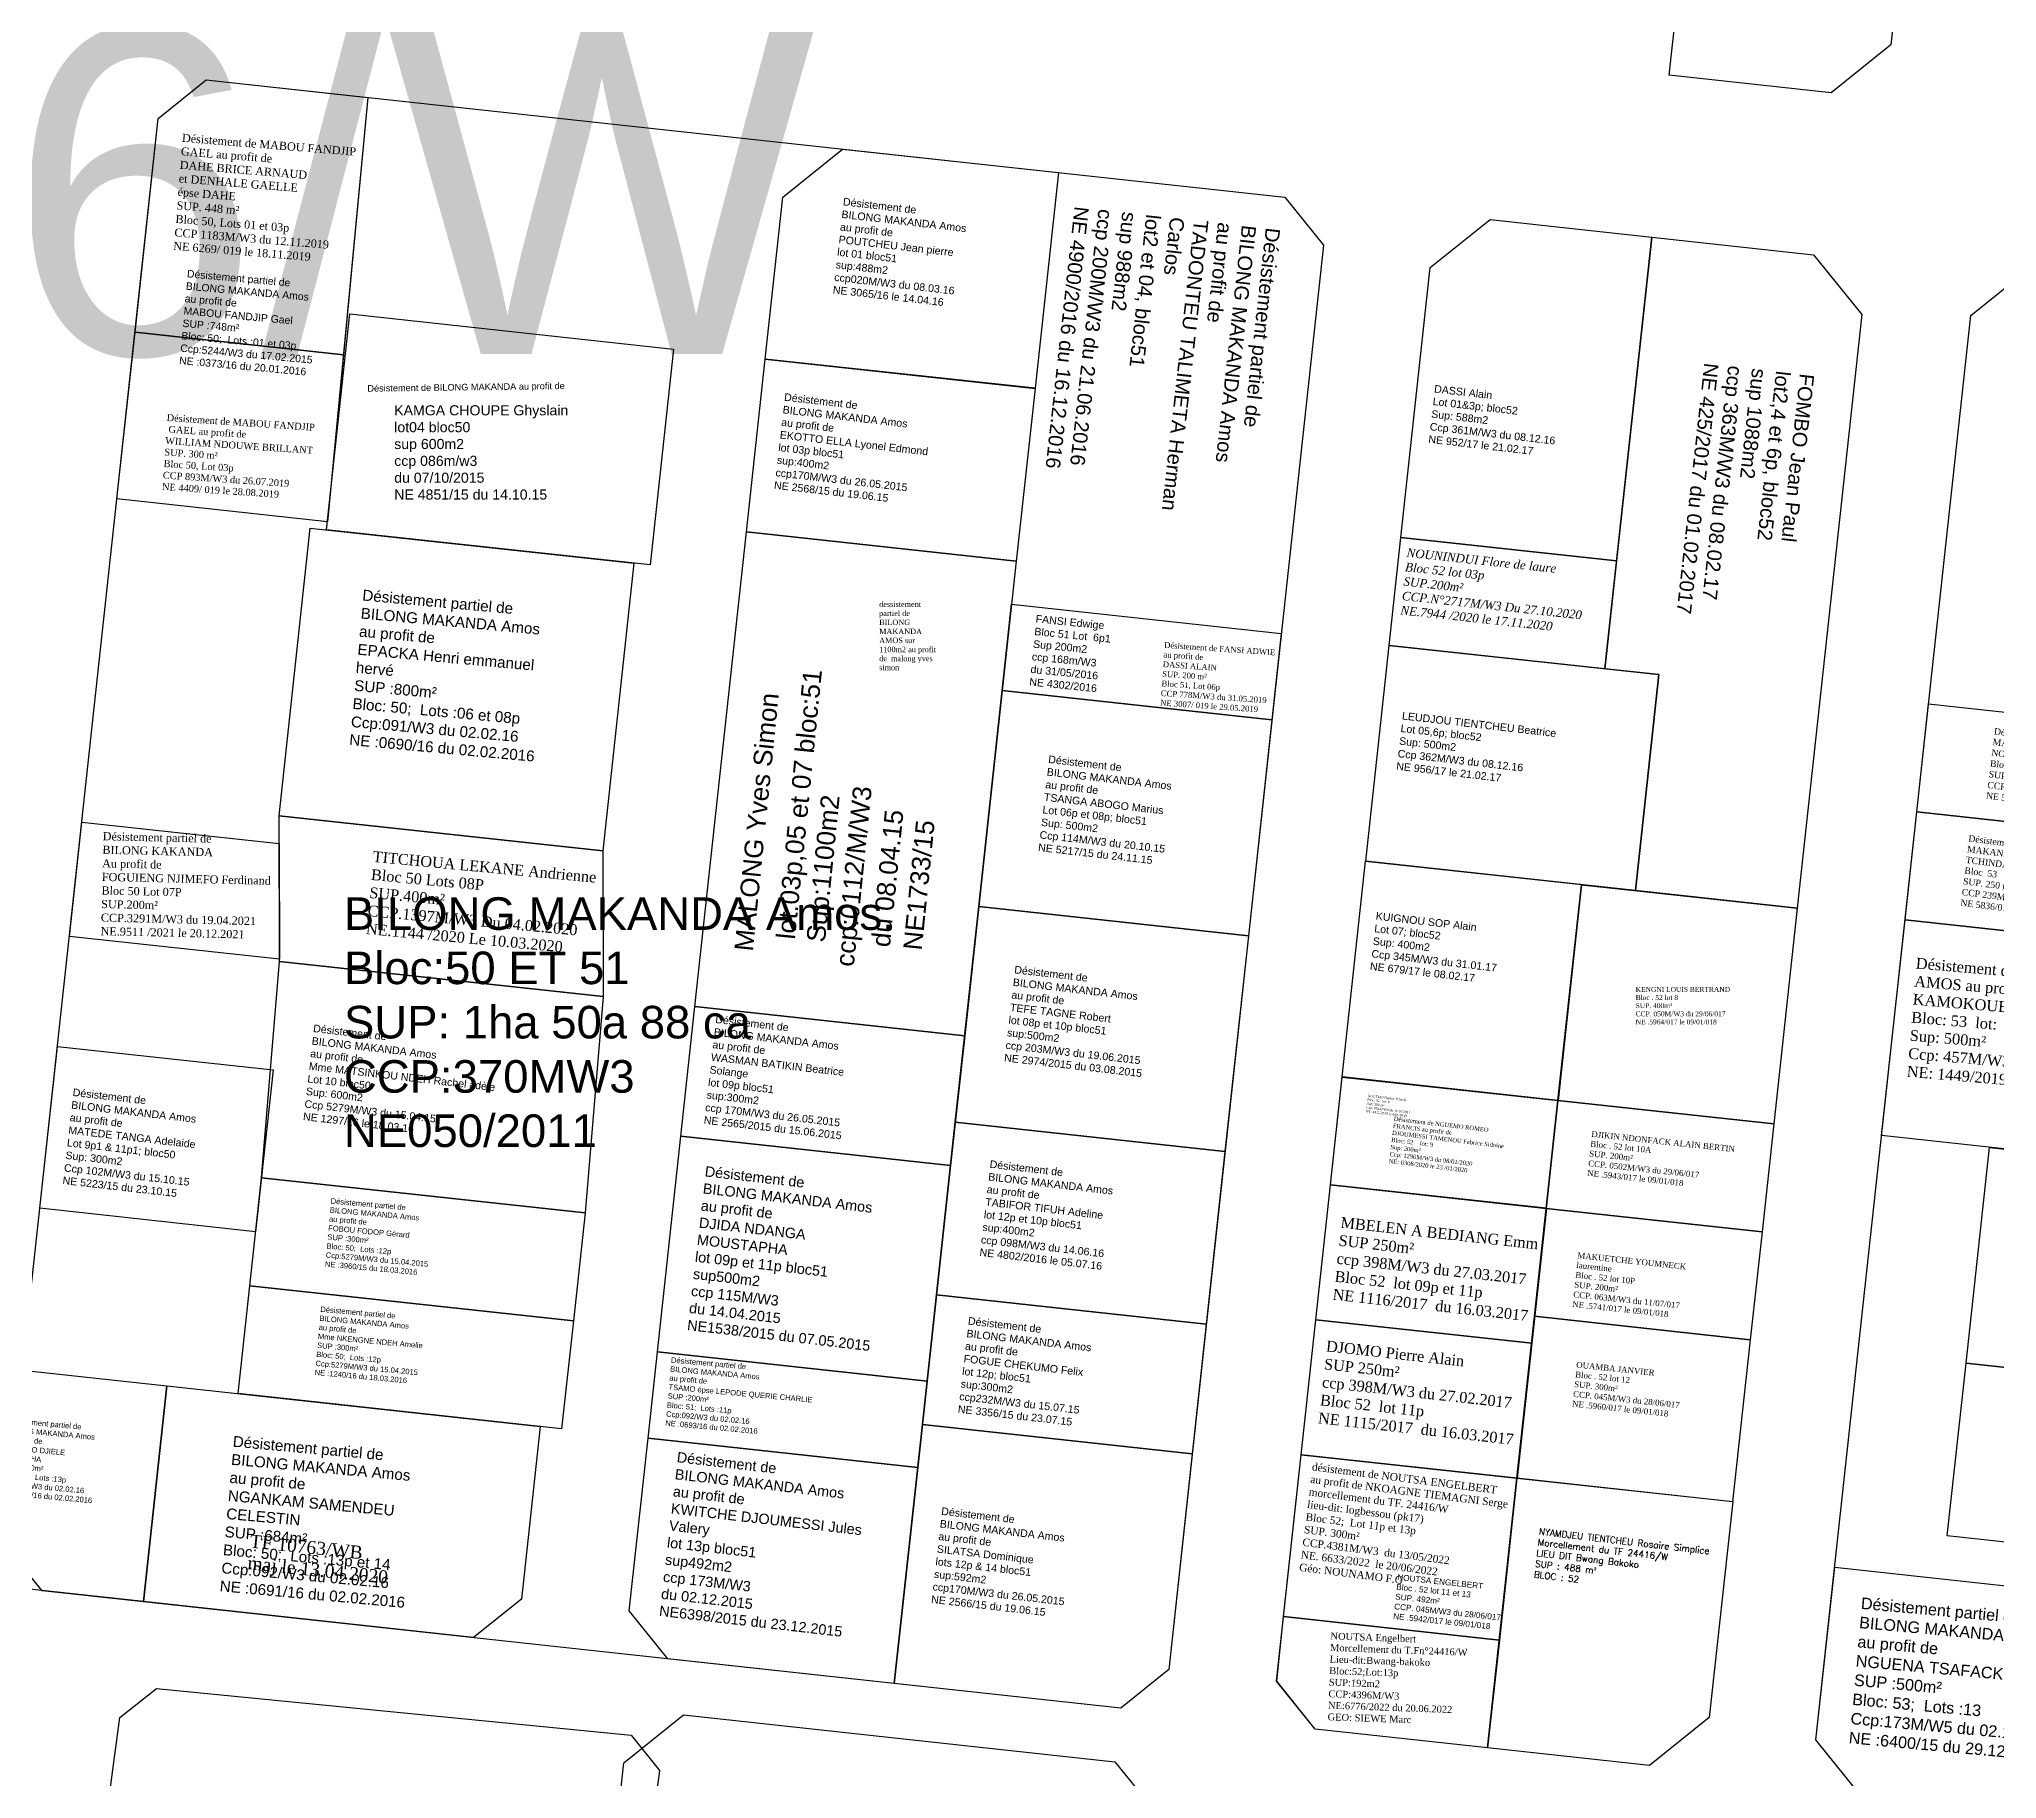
# Model space of a CAD drawing. Header units: millimetres. Extents: x 590121 to 927379, y 438565 to 1441738.
# Drawn here: x 924576.2 to 924756.6, y 1439899.5 to 1440059.7 of the extents above; entities that cross this region are included whole.
import ezdxf

# ---------------------------------------------------------------- set-up
doc = ezdxf.new("R2010")
doc.units = ezdxf.units.MM
doc.header["$LTSCALE"] = 10
doc.layers.add('end maj 26 02 2021', color=30, linetype='Continuous')
doc.layers.add('MAJ JAN 2022', color=12, linetype='Continuous')
doc.styles.get("Standard").update_dxf_attribs({"font": 'arial.ttf'})
doc.styles.add('Times 1.0', font='times.ttf', dxfattribs={"width": 0.99, "height": 1})

msp = doc.modelspace()

# ---------------------------------------------------------------- linework, layer by layer
at = {"color": 5, "flags": 128}
for points in [[(924692.46, 1439929.34), (924712.34, 1439927.18), (924710.72, 1439912.26), (924690.84, 1439914.42)], [(924690.84, 1439914.42), (924710.73, 1439912.26), (924709.64, 1439902.32), (924693.74, 1439904.06), (924690.2, 1439908.47)]]:
    msp.add_lwpolyline(points, close=True, dxfattribs=at)
at = {"color": 7, "flags": 128}
msp.add_lwpolyline([(924712.34, 1439927.18), (924732.23, 1439925.02), (924730.06, 1439905.13), (924724.55, 1439900.7), (924709.64, 1439902.32)], close=True, dxfattribs=at)
msp.add_lwpolyline([(924712.34, 1439927.18), (924732.23, 1439925.02), (924730.06, 1439905.13), (924724.55, 1439900.7), (924709.64, 1439902.32)], close=True, dxfattribs=at)
at = {"layer": 'end maj 26 02 2021', "color": 150, "flags": 128}
for points in [[(924728.54, 1440076.3), (924748.43, 1440074.14), (924746.81, 1440059.23), (924741.3, 1440054.8), (924726.38, 1440056.42)], [(924665.77, 1440007.69), (924690.62, 1440004.98), (924689.76, 1439997.03), (924664.9, 1439999.73)]]:
    msp.add_lwpolyline(points, close=True, dxfattribs=at)
at = {"layer": 'end maj 26 02 2021', "linetype": 'ByBlock', "flags": 128}
for points in [[(924591.55, 1440055.99), (924690.96, 1440045.18), (924694.51, 1440040.77), (924680.25, 1439909.55), (924675.84, 1439906), (924576.43, 1439916.81), (924572.88, 1439921.22), (924587.14, 1440052.45)], [(924758.56, 1440037.83), (924875.87, 1440025.08), (924879.42, 1440020.67), (924865.16, 1439889.44), (924860.75, 1439885.89), (924743.44, 1439898.65), (924739.9, 1439903.06), (924754.16, 1440034.29)], [(924635.54, 1439905.37), (924675.3, 1439901.05), (924679.73, 1439895.54), (924653.05, 1439649.91), (924647.91, 1439646.92), (924609.05, 1439663.66), (924605, 1439670.6), (924630.03, 1439900.94)]]:
    msp.add_lwpolyline(points, close=True, dxfattribs=at)
at = {"layer": 'end maj 26 02 2021', "color": 150, "linetype": 'ByBlock', "lineweight": -3, "ltscale": 0.0014, "flags": 128}
for points in [[(924591.55, 1440055.99), (924606.46, 1440054.37), (924602.74, 1440015.29), (924583.33, 1440017.4), (924587.14, 1440052.45)], [(924591.55, 1440055.99), (924606.46, 1440054.37), (924604.2, 1440030.67), (924585, 1440032.76), (924587.14, 1440052.45)], [(924650.19, 1440049.62), (924670.1, 1440047.45), (924667.93, 1440027.58), (924643.07, 1440030.27), (924644.68, 1440045.19)], [(924709.86, 1440043.13), (924724.77, 1440041.51), (924721.53, 1440011.69), (924701.65, 1440013.84), (924704.35, 1440038.7)], [(924724.77, 1440041.51), (924739.68, 1440039.89), (924744.11, 1440034.38), (924738.17, 1439979.7), (924723.26, 1439981.32), (924725.42, 1440001.2), (924720.45, 1440001.74)], [(924585, 1440032.76), (924604.2, 1440030.67), (924602.74, 1440015.29), (924583.33, 1440017.4)], [(924643.07, 1440030.27), (924667.93, 1440027.56), (924666.2, 1440011.66), (924641.34, 1440014.37)], [(924601.15, 1440014.71), (924630.97, 1440011.47), (924628.09, 1439984.96), (924598.27, 1439988.2)], [(924701.65, 1440013.84), (924721.53, 1440011.69), (924720.45, 1440001.74), (924700.57, 1440003.9)], [(924665.77, 1440007.69), (924690.62, 1440004.98), (924689.76, 1439997.03), (924664.9, 1439999.75)], [(924664.9, 1439999.73), (924689.76, 1439997.03), (924687.6, 1439977.15), (924662.74, 1439979.85)], [(924750.27, 1439998.5), (924775.12, 1439995.8), (924774.04, 1439985.85), (924749.19, 1439988.55)], [(924749.19, 1439988.55), (924774.04, 1439985.85), (924772.96, 1439975.91), (924748.11, 1439978.61)], [(924598.27, 1439988.2), (924628.09, 1439984.96), (924628.14, 1439971.54), (924598.32, 1439974.79)], [(924698.4, 1439984.02), (924718.29, 1439981.86), (924716.13, 1439961.98), (924696.24, 1439964.14)], [(924598.32, 1439974.79), (924628.14, 1439971.54), (924626.48, 1439951.61), (924596.65, 1439954.85)], [(924660.58, 1439959.97), (924685.43, 1439957.27), (924683.71, 1439941.36), (924658.85, 1439944.06)], [(924596.65, 1439954.85), (924626.47, 1439951.61), (924625.39, 1439941.67), (924595.57, 1439944.91)], [(924695.17, 1439954.19), (924715.05, 1439952.03), (924713.7, 1439939.6), (924693.82, 1439941.76)], [(924595.57, 1439944.91), (924625.39, 1439941.67), (924624.31, 1439931.72), (924594.49, 1439934.97)], [(924693.82, 1439941.76), (924713.7, 1439939.6), (924712.35, 1439927.18), (924692.47, 1439929.33)], [(924633.14, 1439938.81), (924657.99, 1439936.11), (924657.13, 1439928.16), (924632.27, 1439930.86)], [(924572.62, 1439937.34), (924587.93, 1439935.68), (924585.77, 1439915.8), (924574.44, 1439917.03), (924570.89, 1439921.44)], [(924587.93, 1439935.68), (924622.33, 1439931.94), (924620.6, 1439916.03), (924616.19, 1439912.49), (924585.77, 1439915.8)], [(924632.27, 1439930.86), (924657.13, 1439928.16), (924654.96, 1439908.27), (924634.09, 1439910.54), (924630.54, 1439914.95)], [(924741.63, 1439918.97), (924771.45, 1439915.72), (924769.29, 1439895.84), (924743.44, 1439898.65), (924739.9, 1439903.06)]]:
    msp.add_lwpolyline(points, close=True, dxfattribs=at)
at = {"layer": 'end maj 26 02 2021', "linetype": 'ByBlock', "lineweight": -3, "ltscale": 0.0014, "flags": 128}
for points in [[(924604.8, 1440034.44), (924634.62, 1440031.19), (924632.46, 1440011.31), (924602.64, 1440014.55)], [(924577.85, 1439966.95), (924597.73, 1439964.79), (924596.11, 1439949.88), (924576.23, 1439952.04)], [(924755.89, 1439957.65), (924780.74, 1439954.95), (924778.58, 1439935.06), (924753.73, 1439937.77)]]:
    msp.add_lwpolyline(points, close=True, dxfattribs=at)
at = {"layer": 'end maj 26 02 2021', "color": 150, "linetype": 'ByBlock', "flags": 128}
msp.add_lwpolyline([(924641.34, 1440014.37), (924666.2, 1440011.66), (924661.45, 1439967.92), (924636.59, 1439970.62)], close=True, dxfattribs=at)
at = {"layer": 'end maj 26 02 2021', "color": 150, "linetype": 'ByBlock', "lineweight": -3, "ltscale": 0.0014, "flags": 128}
for points in [[(924700.57, 1440003.9), (924725.42, 1440001.2), (924723.26, 1439981.32), (924698.41, 1439984.02), (924700.57, 1440003.9)], [(924586.96, 1439907.81), (924630.71, 1439903.51)]]:
    msp.add_lwpolyline(points, dxfattribs=at)
at = {"layer": 'end maj 26 02 2021', "color": 150}
for points in [[(924718.28, 1439981.85), (924738.17, 1439979.69), (924736.01, 1439959.81), (924716.12, 1439961.97)], [(924748.11, 1439978.61), (924772.96, 1439975.91), (924770.8, 1439956.03), (924745.95, 1439958.73)], [(924696.24, 1439964.14), (924716.12, 1439961.98), (924715.04, 1439952.04), (924695.16, 1439954.2)], [(924696.24, 1439964.13), (924716.12, 1439961.97), (924716.12, 1439961.97), (924715.04, 1439952.03), (924695.16, 1439954.19)], [(924716.12, 1439961.97), (924736.01, 1439959.81), (924734.93, 1439949.87), (924715.04, 1439952.03)], [(924715.04, 1439952.03), (924734.93, 1439949.87), (924733.84, 1439939.93), (924713.96, 1439942.09)], [(924713.96, 1439942.09), (924733.84, 1439939.93), (924732.22, 1439925.01), (924712.34, 1439927.18)], [(924753.73, 1439937.77), (924778.58, 1439935.07), (924776.86, 1439919.16), (924752, 1439921.86)]]:
    msp.add_lwpolyline(points, close=True, dxfattribs=at)
at = {"layer": 'end maj 26 02 2021', "linetype": 'ByBlock', "ltscale": 0.0014, "flags": 128}
for points in [[(924662.74, 1439979.85), (924687.6, 1439977.15), (924685.43, 1439957.27), (924660.58, 1439959.97)], [(924636.59, 1439970.62), (924661.45, 1439967.92), (924660.15, 1439955.99), (924635.3, 1439958.69)], [(924658.85, 1439944.06), (924683.71, 1439941.36), (924682.41, 1439929.43), (924657.56, 1439932.13)], [(924657.56, 1439932.13), (924682.41, 1439929.43), (924680.25, 1439909.55), (924675.83, 1439906), (924654.96, 1439908.27)]]:
    msp.add_lwpolyline(points, close=True, dxfattribs=at)
at = {"layer": 'end maj 26 02 2021', "color": 150}
msp.add_lwpolyline([(924716.12, 1439961.97), (924736.01, 1439959.81), (924734.93, 1439949.87), (924715.04, 1439952.03, -0.029898)], format="xyb", dxfattribs=at)
at = {"layer": 'end maj 26 02 2021', "color": 5, "linetype": 'ByBlock', "ltscale": 0.0014, "flags": 128}
msp.add_lwpolyline([(924635.3, 1439958.69), (924660.15, 1439955.99), (924657.99, 1439936.11), (924633.14, 1439938.81)], close=True, dxfattribs=at)
at = {"layer": 'end maj 26 02 2021', "color": 3, "linetype": 'ByBlock', "lineweight": -3, "ltscale": 0.0014, "flags": 128}
msp.add_lwpolyline([(924587.93, 1439935.68), (924622.33, 1439931.94), (924620.6, 1439916.03), (924616.19, 1439912.49), (924585.77, 1439915.8)], close=True, dxfattribs=at)
at = {"layer": 'end maj 26 02 2021', "color": 5}
msp.add_lwpolyline([(924692.46, 1439929.34), (924712.34, 1439927.18), (924709.64, 1439902.32), (924693.74, 1439904.06), (924690.19, 1439908.47)], close=True, dxfattribs=at)
at = {"layer": 'end maj 26 02 2021', "color": 3, "linetype": 'ByBlock', "lineweight": -3, "ltscale": 0.0014, "flags": 128}
msp.add_lwpolyline([(924558.92, 1439684.91), (924555.05, 1439691.84), (924583.59, 1439905.14), (924586.96, 1439907.81), (924630.71, 1439903.51), (924633.34, 1439900.25), (924603.19, 1439671.12), (924597.89, 1439668.18), (924558.92, 1439684.91)], dxfattribs=at)
at = {"layer": 'MAJ JAN 2022', "lineweight": -3, "ltscale": 0.0014, "flags": 128}
msp.add_lwpolyline([(924580.1, 1439987.62), (924598.28, 1439985.64), (924598.32, 1439974.98), (924578.95, 1439977.08)], close=True, dxfattribs=at)

# ---------------------------------------------------------------- texts
note = msp.add_mtext_dynamic_manual_height_columns('{\\Fromanc|c0;NYAMDJEU TIENTCHEU Rosaire Simplice\\P\\C1;Morcellement du TF 24416/W\\C256;  \\PLIEU DIT Bwang Bakoko \\PSUP : 488 m\\fISOCPEUR|b0|i0|c0|p34;²\\Fromanc|c0;\\PBLOC : 52           \\P}', width=62.0824, gutter_width=12.5, heights=[4.95, 0], dxfattribs=dict(insert=(924714.41, 1439922.58), char_height=0.5981, attachment_point=1, rotation=353.3621))
for column, words in zip(note.columns.linked_columns, ['{\\Fromanc|c0;LOT : 14               \\PCCP : 4694M/W3  du 04/10/2019 \\PNE :  10074 /2022  du 13/10/2022\\PGéo : MADJONG }']):
    column.text = words
at = {"insert": (924695.17, 1439912.96), "char_height": 0.6384, "width": 21.6707, "attachment_point": 1, "rotation": 357.9821}
msp.add_mtext('{\\fTimes New Roman|b0|i0|c0|p18;NOUTSA Engelbert\\P\\C1;Morcellement du T.Fn%%D24416/W\\P\\C256;Lieu-dit:Bwang-bakoko\\PBloc:52;Lot:13p\\PSUP:192m2 \\PCCP:4396M/W3 \\PNE:6776/2022 du 20.06.2022\\PGEO: SIEWE Marc}', dxfattribs=at)
at = {"layer": 'end maj 26 02 2021', "color": 1, "linetype": 'ByBlock'}
msp.add_text('T.F24416/W', height=30, dxfattribs=at).set_placement((924417.18, 1440030.73))
msp.add_text('Désistement de BILONG MAKANDA au profit de', height=0.6054, rotation=0.76, dxfattribs=at).set_placement((924606.41, 1440027.27))
at = {"layer": 'end maj 26 02 2021', "color": 7, "linetype": 'ByBlock'}
for s, height, p in [('lot:03p,05 et 07 bloc:51', 1.7193, (924645.8, 1439976.76)), ('MALONG Yves Simon', 1.7193, (924641.93, 1439975.66)), ('  ccp:0112/M/W3', 1.7193, (924651.09, 1439972.91)), ('Sup:1100m2', 1.719, (924648.57, 1439976.48)), ('du 08.04.15', 1.7193, (924654.55, 1439976.04)), ('NE1733/15', 1.719, (924657.49, 1439975.75))]:
    msp.add_text(s, height=height, rotation=84.2374, dxfattribs=at).set_placement(p)
at = {"layer": 'end maj 26 02 2021', "color": 150, "linetype": 'ByBlock', "lineweight": -3, "ltscale": 0.0014, "attachment_point": 1, "style": 'Times 1.0'}
for s, insert, char_height, width, rotation in [('{\\C1;Désistement de MABOU FANDJIP \\PGAEL au profit de\\C256; \\PDAHE BRICE ARNAUD\\Pet DENHALE GAELLE \\Pépse DAHE\\PSUP. 448 m²\\PBloc 50, Lots 01 et 03p\\PCCP 1183M/W3 du 12.11.2019\\PNE 6269/ 019 le 18.11.2019}', (924589.36, 1440051.04), 0.749, 34.2625, 355.4006), ('{\\C1;Désistement de MABOU FANDJIP\\P GAEL au profit de\\P\\C256;WILLIAM NDOUWE BRILLANT\\PSUP. 300 m²\\PBloc 50, Lot 03p\\PCCP 893M/W3 du 26.07.2019\\PNE 4409/ 019 le 28.08.2019}', (924587.94, 1440025.21), 0.637, 19.6374, 356.1793), ('\\A1;{\\fTimes New Roman|b0|i1|c0|p18;\\C7;NOUNINDUI Flore de laure\\PBloc 52 lot 03p\\PSUP.200m²\\PCCP.N°2717M/W3 Du 27.10.2020\\PNE.7944 /2020 le 17.11.2020}', (924702.23, 1440012.86), 0.8, 19.9534, 353.8275), ('{\\C1;Désistement de FANSI ADWIE\\Pau profit de\\P\\C256;DASSI ALAIN\\PSUP. 200 m²\\PBloc 51, Lot 06p\\PCCP 778M/W3 du 31.05.2019 \\PNE 3007/ 019 le 29.05.2019}', (924679.85, 1440004.21), 0.5333, 18.7741, 356.0894), ('{\\C1;Désistement partiel de BILONG \\PMAKANDA AMOS au profit de\\C256;\\PNOSSOC TCHINDA ISIDORE\\PBloc  53   , Lot 05p\\PSUP. 250 m²\\PCCP 239M/W3 du 11.12.2017\\PNE 5835/017 le 09.03.2018}', (924756.35, 1439996.3), 0.597, 29.1668, 352.9062), ('{\\C7;TITCHOUA LEKANE Andrienne\\PBloc 50 Lots 08P\\PSUP.400m²\\PCCP.1397M/W3 Du 04.02.2020\\PNE.1144 /2020 Le 10.03.2020}', (924606.96, 1439984.95), 1, 21.1433, 354.6632), ('{\\C1;Désistement partiel de BILONG \\PMAKANDA AMOS au profit de\\C256;\\PTCHINDA NOUPA CHARLOTTE FLORE\\PBloc  53   , Lot 05p\\PSUP. 250 m²\\PCCP 239M/W3 du 31.10.2016\\PNE 5836/017 le 09.03.2018}', (924753.99, 1439986.43), 0.597, 29.1668, 352.9062), ('\\A1;MBELEN A BEDIANG Emm\\P{\\fTimes New Roman|b0|i0|c204|p18;SUP 250m²\\Pccp 398M/W3 du 27.0}3{\\fTimes New Roman|b0|i0|c204|p18;.2017\\PBloc 52  lot }09p et {\\fTimes New Roman|b0|i0|c204|p18;11p\\PNE 111}6{\\fTimes New Roman|b0|i0|c204|p18;/2017  du 16.03.2017}', (924696.16, 1439951.25), 1, 24.4303, 353.7088), ('\\A1;DJOMO Pierre Alain \\PSUP 250m²\\Pccp 398M/W3 du 27.02.2017\\PBloc 52  lot 11p\\PNE 1115/2017  du 16.03.2017', (924694.82, 1439939.86), 1, 24.4303, 353.7088), ('\\A1;{\\C1;désistement de \\A0;\\W1;NOUTSA ENGELBERT\\P\\A1;\\W0.99;au profit d\\C7;e \\fTimes New Roman|b0|i0|c186|p18;NKOAGNE TIEMAGNI Serge\\P\\C1;morcellement du TF. 24416/W\\P\\C7;lieu-dit: logbessou (pk17)\\PBloc\\fTimes New Roman|b0|i0|c0|p18; 52\\fTimes New Roman|b0|i0|c186|p18;;  Lot \\fTimes New Roman|b0|i0|c0|p18;11p et 13p\\P\\fTimes New Roman|b0|i0|c186|p18;SUP.\\fTimes New Roman|b0|i0|c0|p18; 300\\fTimes New Roman|b0|i0|c186|p18;m²\\PCCP\\fTimes New Roman|b0|i0|c0|p18;.4381M\\fTimes New Roman|b0|i0|c186|p18;/W3 \\fTimes New Roman|b0|i0|c0|p18; \\fTimes New Roman|b0|i0|c186|p18;du\\fTimes New Roman|b0|i0|c0|p18; 13/05/2\\fTimes New Roman|b0|i0|c186|p18;02\\fTimes New Roman|b0|i0|c0|p18;2\\P\\fTimes New Roman|b0|i0|c186|p18;NE. \\fTimes New Roman|b0|i0|c0|p18;6633\\fTimes New Roman|b0|i0|c186|p18;/202\\fTimes New Roman|b0|i0|c0|p18;2\\fTimes New Roman|b0|i0|c186|p18;  le \\fTimes New Roman|b0|i0|c0|p18;20/06/\\fTimes New Roman|b0|i0|c186|p18;202\\fTimes New Roman|b0|i0|c0|p18;2\\P\\C1;Géo: NOUNAMO F.G}', (924693.51, 1439928.6), 0.7, 54.4885, 352.7604), ('{\\C1;TF 10763/WB\\Pmaj le 13.04.2020}', (924595.65, 1439921.99), 1.2029, 32.5939, 354.0202)]:
    msp.add_mtext(s, dxfattribs=dict(at, insert=insert, char_height=char_height, width=width, rotation=rotation))
at = {"layer": 'end maj 26 02 2021', "linetype": 'ByBlock', "attachment_point": 1}
for s, insert, char_height, width, rotation in [('{\\C1;Désistement de\\P}BILONG MAKANDA Amos\\P{\\C1;au profit de\\P}POUTCHEU Jean pierre\\Plot 01 bloc51\\Psup:488m2\\Pccp020M/W3 du 08.03.16\\PNE 3065/16 le 14.04.16', (924650.28, 1440045.14), 0.7, 34.46, 353.448), ('{\\fArial|b0|i0|c0|p34;\\C1;Désistement partiel de\\C7; \\PBILONG MAKANDA Amos\\P\\C1;au profit de \\P\\C7;MABOU FANDJIP Gael \\PSUP :748m²\\PBloc: 50;  Lots :01 et 03p\\PCcp:5244/W3 du 17.02.2015\\PNE :0373/16 du 20.01.2016}', (924589.82, 1440038.5), 0.6878, 11.872, 354.8383), ('{\\C1;Désistement de\\P}BILONG MAKANDA Amos\\P{\\C1;au profit de\\P}EKOTTO ELLA Lyonel Edmond \\Plot 03p bloc51\\Psup:400m2\\Pccp170M/W3 du 26.05.2015\\PNE 2568/15 du 19.06.15', (924644.86, 1440027.14), 0.7, 34.46, 353.4488), ('DASSI Alain\\PLot 01&3p; bloc52\\PSup: 588m2\\PCcp 361M/W3 du 08.12.16\\PNE 952/17 le 21.02.17', (924704.76, 1440027.9), 0.7, 34.458, 353.45), ('{\\fArial|b0|i0|c0|p34;\\C1;Désistement partiel de\\C7; \\PBILONG MAKANDA Amos\\P\\C1;au profit de \\P\\C7;EPACKA Henri emmanuel hervé\\PSUP :800m²\\PBloc: 50;  Lots :06 et 08p\\PCcp:091/W3 du 02.02.16\\PNE :0690/16 du 02.02.2016}', (924606, 1440009.04), 1.0027, 17.3082, 354.8383), ('LEUDJOU TIENTCHEU Beatrice\\PLot 05,6p; bloc52\\PSup: 500m2\\PCcp 362M/W3 du 08.12.16\\PNE 956/17 le 21.02.17', (924701.8, 1439997.78), 0.7, 34.458, 353.45), ('{\\C1;Désistement de\\P}BILONG MAKANDA Amos\\P{\\C1;au profit de\\P}TSANGA ABOGO Marius\\PLot 06p et 08p; bloc51\\PSup: 500m2\\PCcp 114M/W3 du 20.10.15\\PNE 5217/15 du 24.11.15', (924669.2, 1439993.77), 0.7, 34.458, 353.4488), ('KUIGNOU SOP Alain\\PLot 07; bloc52\\PSup: 400m2\\PCcp 345M/W3 du 31.01.17\\PNE 679/17 le 08.02.17', (924699.38, 1439979.34), 0.7, 34.458, 353.45), ('{\\C1;Désistement de\\P}BILONG MAKANDA Amos\\P{\\C1;au profit de\\P}TEFE TAGNE Robert \\Plot 08p et 10p bloc51\\Psup:500m2\\Pccp 203M/W3 du 19.06.2015\\PNE 2974/2015 du 03.08.2015', (924666.07, 1439974.39), 0.7, 34.458, 353.4488), ('{\\C1;Désistement de\\P}BILONG MAKANDA Amos\\P{\\C1;au profit de\\P}Mme MATSINKOU NDEH Rachel adèle\\PLot 10 bloc50\\PSup: 600m2\\PCcp 5279M/W3 du 15.04.15\\PNE 1297/16 le 18.03.16', (924601.46, 1439968.98), 0.7, 34.46, 353.4488), ('{\\C1;Désistement de\\P}BILONG MAKANDA Amos\\P{\\C1;au profit de\\P}WASMAN BATIKIN Beatrice\\PSolange \\Plot 09p bloc51\\Psup:300m2\\Pccp 170M/W3 du 26.05.2015\\PNE 2565/2015 du 15.06.2015', (924638.52, 1439969.81), 0.7, 34.4581, 353.4488), ('{\\C1;Désistement de\\P}BILONG MAKANDA Amos\\P{\\C1;au profit de\\P}MATEDE TANGA Adelaide\\PLot 9p1 & 11p1; bloc50\\PSup: 300m2\\PCcp 102M/W3 du 15.10.15\\PNE 5223/15 du 23.10.15', (924579.3, 1439963.09), 0.7, 34.46, 353.4488), ('{\\C1;Désistement de\\P}BILONG MAKANDA Amos\\P{\\C1;au profit de\\P}DJIDA NDANGA\\PMOUSTAPHA \\Plot 09p et 11p bloc51\\Psup500m2\\Pccp 115M/W3\\Pdu 14.04.2015\\PNE1538/2015 du 07.05.2015', (924637.57, 1439955.93), 0.95, 20.697, 353.4488), ('{\\C1;Désistement de\\P}BILONG MAKANDA Amos\\P{\\C1;au profit de\\P}TABIFOR TIFUH Adeline\\Plot 12p et 10p bloc51\\Psup:400m2\\Pccp 098M/W3 du 14.06.16\\PNE 4802/2016 le 05.07.16', (924663.8, 1439956.47), 0.7, 34.458, 353.4488), ('{\\fArial|b0|i0|c0|p34;\\C1;Désistement partiel de\\C7; \\PBILONG MAKANDA Amos\\P\\C1;au profit de \\P\\C7;FOBOU FODOP Gérard \\PSUP :300m²\\PBloc: 50;  Lots :12p \\PCcp:5279M/W3 du 15.04.2015\\PNE :3960/15 du 18.03.2016}', (924603.05, 1439952.98), 0.5, 17.3082, 354.8383), ('{\\fArial|b0|i0|c0|p34;\\C1;Désistement partiel de\\C7; \\PBILONG MAKANDA Amos\\P\\C1;au profit de \\P\\C7;Mme NKENGNE NDEH Amelie \\PSUP :300m²\\PBloc: 50;  Lots :12p \\PCcp:5279M/W3 du 15.04.2015\\PNE :1240/16 du 18.03.2016}', (924602.1, 1439943), 0.5, 17.3082, 354.8383), ('{\\C1;Désistement de\\P}BILONG MAKANDA Amos\\P{\\C1;au profit de\\P}FOGUE CHEKUMO Felix\\Plot 12p; bloc51\\Psup:300m2\\Pccp232M/W3 du 15.07.15\\PNE 3356/15 du 23.07.15', (924661.8, 1439942.03), 0.7, 34.46, 353.4488), ('{\\fArial|b0|i0|c0|p34;\\C1;Désistement partiel de\\C7; \\PBILONG MAKANDA Amos\\P\\C1;au profit de \\P\\C7;TSAMO épse LEPODE QUERIE CHARLIE\\PSUP :200m²\\PBloc: 51;  Lots :11p \\PCcp:092/W3 du 02.02.16\\PNE :0693/16 du 02.02.2016}', (924634.41, 1439938.33), 0.5, 17.3082, 354.8383), ('{\\fArial|b0|i0|c0|p34;\\C1;Désistement partiel de\\C7; \\PBILONG MAKANDA Amos\\P\\C1;au profit de \\P\\C7;POUAMO DJIELE\\PPOUMAHA\\PSUP :300m²\\PBloc: 50;  Lots :13p \\PCcp:091/W3 du 02.02.16\\PNE :0692/16 du 02.02.2016}', (924573.16, 1439932.78), 0.5, 17.3082, 354.8383), ('{\\fArial|b0|i0|c0|p34;\\C1;Désistement partiel de\\C7; \\PBILONG MAKANDA Amos\\P\\C1;au profit de \\P\\C7;NGANKAM SAMENDEU CELESTIN\\PSUP :684m²\\PBloc: 50;  Lots :13p et 14\\PCcp:092/W3 du 02.02.16\\PNE :0691/16 du 02.02.2016}', (924594.06, 1439931.08), 1.0027, 17.3082, 354.8383), ('{\\C1;Désistement de\\P}BILONG MAKANDA Amos\\P{\\C1;au profit de\\P}KWITCHE DJOUMESSI Jules\\PValery\\Plot 13p bloc51\\Psup492m2\\Pccp 173M/W3\\Pdu 02.12.2015\\PNE6398/2015 du 23.12.2015', (924634.99, 1439929.6), 0.95, 20.697, 353.4488), ('{\\C1;Désistement de\\P}BILONG MAKANDA Amos\\P{\\C1;au profit de\\P}SILATSA Dominique\\Plots 12p & 14 bloc51\\Psup:592m2\\Pccp170M/W3 du 26.05.2015\\PNE 2566/15 du 19.06.15', (924659.34, 1439924.5), 0.7, 34.46, 353.4488), ('{\\fArial|b0|i0|c0|p34;\\C1;Désistement partiel de\\C7; \\PBILONG MAKANDA Amos\\P\\C1;au profit de \\P\\C7;NGUENA TSAFACK Paulin \\PSUP :500m²\\PBloc: 53;  Lots :13\\PCcp:173M/W5 du 02.12.2015\\PNE :6400/15 du 29.12.2015}', (924744.1, 1439916.2), 1.0654, 96.3326, 354.8383)]:
    msp.add_mtext(s, dxfattribs=dict(at, insert=insert, char_height=char_height, width=width, rotation=rotation))
at = {"layer": 'end maj 26 02 2021', "color": 7, "linetype": 'ByBlock', "char_height": 1.33, "width": 46.4754, "attachment_point": 1, "rotation": 263.66}
for s, insert in [('{\\C1;Désistement partiel de \\P}BILONG MAKANDA Amos\\P{\\C1;au profit de} \\PTADONTEU TALIMETA Herman\\PCarlos \\Plot2 et 04, bloc51\\Psup 988m2\\Pccp 200M/W3 du 21.06.2016\\PNE 4900/2016 du 16.12.2016', (924690.53, 1440042.28)), ('FOMBO Jean Paul \\Plot2,4 et 6p, bloc52\\Psup 1088m2\\Pccp 363M/W3 du 08.02.17\\PNE 425/2017 du 01.02.2017', (924739.75, 1440028.84))]:
    msp.add_mtext(s, dxfattribs=dict(at, insert=insert))
at = {"layer": 'end maj 26 02 2021', "color": 7, "linetype": 'ByBlock', "insert": (924608.88, 1440026.02), "char_height": 0.931, "width": 19.4838, "attachment_point": 1}
msp.add_mtext('KAMGA CHOUPE Ghyslain\\Plot04 bloc50\\Psup 600m2\\Pccp 086m/w3\\Pdu 07/10/2015\\PNE 4851/15 du 14.10.15 ', dxfattribs=at)
at = {"layer": 'end maj 26 02 2021', "linetype": 'ByBlock', "ltscale": 0.0014, "insert": (924653.57, 1440007.94), "char_height": 0.5, "width": 5.574, "attachment_point": 1, "style": 'Times 1.0'}
msp.add_mtext('{\\fTimes New Roman|b0|i0|c0|p0;\\C1;dessistement partiel de BILONG MAKANDA AMOS sur 1100m2 au profit de  malong yves simon}', dxfattribs=at)
at = {"layer": 'end maj 26 02 2021', "insert": (924668.03, 1440006.71), "char_height": 0.7, "width": 24.4329, "attachment_point": 1, "rotation": 354.2735}
msp.add_mtext('FANSI Edwige \\PBloc 51 Lot  6p1\\PSup 200m2\\Pccp 168m/W3 \\Pdu 31/05/2016\\PNE 4302/2016 ', dxfattribs=at)
at = {"layer": 'end maj 26 02 2021', "linetype": 'ByBlock', "insert": (924604.25, 1439980.69), "char_height": 3, "width": 60.9, "attachment_point": 1}
msp.add_mtext('BILONG MAKANDA Amos. \\PBloc:50 ET 51\\PSUP: 1ha 50a 88 ca\\PCCP:370MW3\\PNE050/2011', dxfattribs=at)
at = {"layer": 'end maj 26 02 2021', "attachment_point": 1}
for s, width, heights, insert, char_height, rotation in [('{\\fTimes New Roman|b0|i0|c0|p18;\\C1;Désistement de BILONG MAKANDA\\PAMOS au profit de\\C256;\\PKAMOKOUE Wafo Michael\\PBloc: 53  lot:  07\\PSup: 500m²\\PCcp: 457M/W3 le 08/11/2019\\PNE: 1449/2019  le 29/03/2019}', 100.4636, [24.38], (924749.15, 1439975.13), 1, 355.1977), ('{\\fTimes New Roman|b0|i0|c0|p18;NGUEMO Romeo Francis\\PBloc: 52   lot: 9\\PSup: 200 m²\\PCcp: 064M/W3 du 11/07/2017\\PNE: 4455/2019 le 4/01/2019}', 149.379, [38.27], (924698.61, 1439962.53), 0.2173, 353.3485), ('{\\fTimes New Roman|b0|i0|c0|p18;\\C1;Désistement de NGUEMO ROMEO \\PFRANCIS au profit de\\C256;\\PDJOUMESSI TAMENOU Fabrice Sidoine\\PBloc: 52    lot: 9\\PSup: 200m²\\PCcp: 1290M/W3 du 08/01/2020\\PNE: 0308/2020 le 23 /01/2020}', 63.3968, [27.21], (924701.02, 1439960.5), 0.3931, 353.1498), ('{\\fTimes New Roman|b0|i0|c0|p18;DJIKIN NDONFACK ALAIN BERTIN\\PBloc . 52 lot 10A\\PSUP. 200m²\\PCCP. 0502M/W3 du 29/06/017\\PNE .5943/017 le 09/01/018}', 213.3848, [49.18], (924719.23, 1439959.16), 0.5417, 353.9571), ('{\\fTimes New Roman|b0|i0|c0|p18;MAKUETCHE YOUMNECK\\Plaurentine\\PBloc . 52 lot 10P\\PSUP. 200m²\\PCCP. 063M/W3 du 11/07/017\\PNE .5741/017 le 09/01/018}', 213.3848, [49.18], (924717.95, 1439947.98), 0.5417, 353.9571), ('{\\fTimes New Roman|b0|i0|c0|p18;OUAMBA JANVIER\\PBloc . 52 lot 12\\PSUP. 300m²\\PCCP. 045M/W3 du 28/06/017\\PNE .5960/017 le 09/01/018}', 102.3354, [15.67], (924717.84, 1439937.91), 0.5417, 353.9571), ('NOUTSA ENGELBERT\\PBloc . 52 lot 11 et 13\\PSUP. 492m²\\PCCP. 045M/W3 du 28/06/017\\PNE .5942/017 le 09/01/018', 213.3848, [49.18], (924701.35, 1439918.34), 0.5417, 353.9571)]:
    msp.add_mtext_dynamic_manual_height_columns(s, width=width, gutter_width=12.5, heights=heights, dxfattribs=dict(at, insert=insert, char_height=char_height, rotation=rotation))
at = {"layer": 'end maj 26 02 2021', "insert": (924723.28, 1439972.43), "char_height": 0.4497, "attachment_point": 1}
msp.add_mtext_dynamic_manual_height_columns('{\\fTimes New Roman|b0|i0|c0|p18;KENGNI LOUIS BERTRAND\\PBloc . 52 lot 8\\PSUP. 400m²\\PCCP. 050M/W3 du 29/06/017\\PNE .5964/017 le 09/01/018}', width=213.3848, gutter_width=12.5, heights=[49.18], dxfattribs=at)
at = {"layer": 'MAJ JAN 2022', "color": 150, "linetype": 'ByBlock', "lineweight": -3, "ltscale": 0.0014, "insert": (924582.03, 1439986.7), "char_height": 0.75, "width": 21.1433, "attachment_point": 1, "rotation": 358.6908, "style": 'Times 1.0'}
msp.add_mtext('{\\C1;Désistement partiel de \\P\\C7;BILONG KAKANDA \\P\\C1;Au profit de \\C7;\\PFOGUIENG NJIMEFO Ferdinand \\PBloc 50 Lot 07P\\PSUP.200m²\\PCCP.3291M/W3 du 19.04.2021\\PNE.9511 /2021 le 20.12.2021}', dxfattribs=at)

doc.saveas('drawing.dxf')
